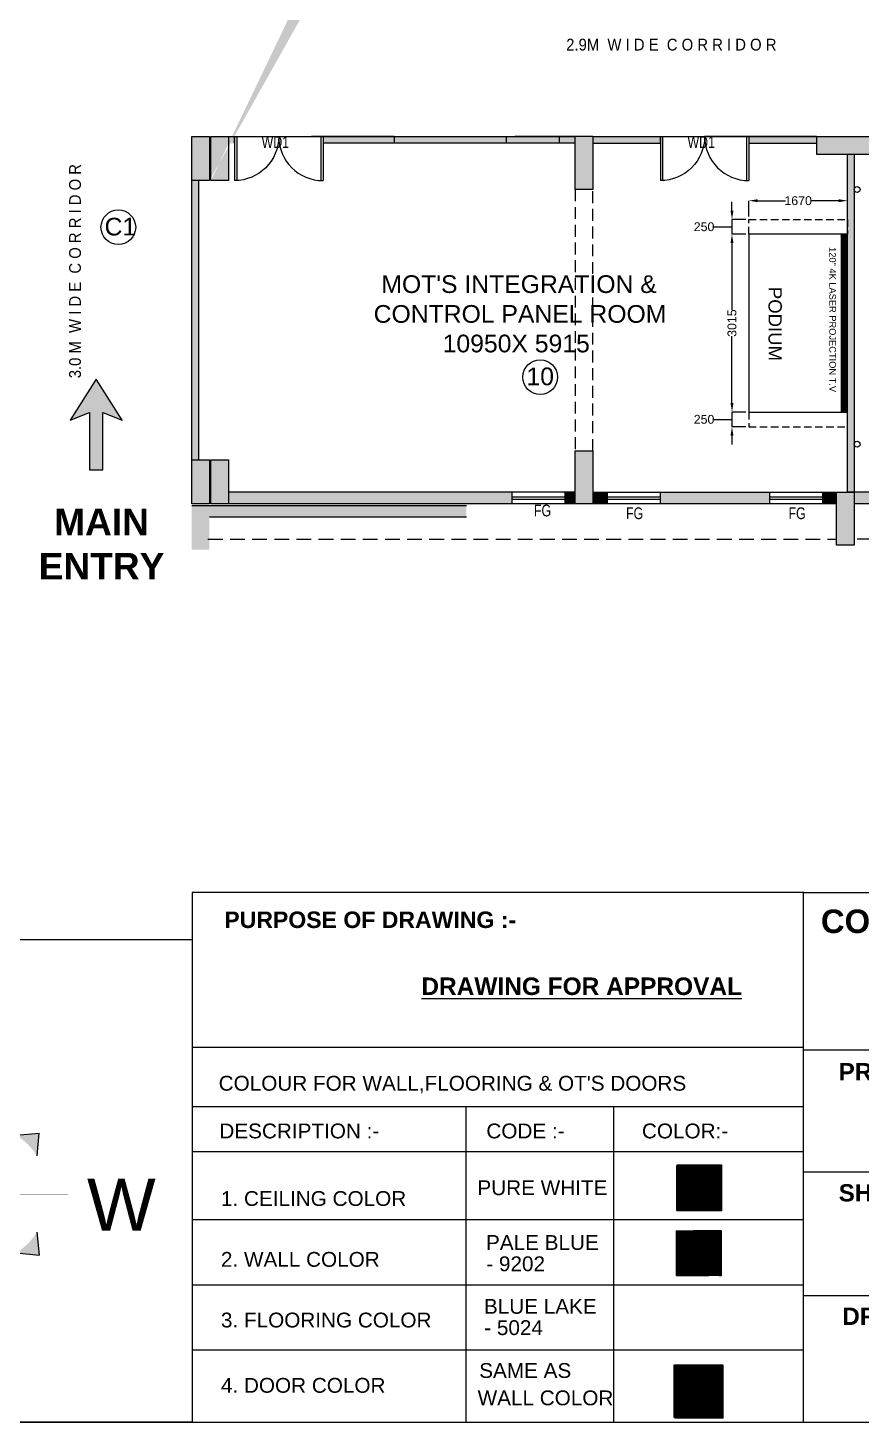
# Model space of a CAD drawing. Extents: x 11034434 to 11724204, y -4674497 to -3911811.
# Drawn here: x 11284915 to 11299033, y -4674497 to -4650862 of the extents above; entities that cross this region are included whole.
import ezdxf
from ezdxf.enums import TextEntityAlignment as Align

# ---------------------------------------------------------------- set-up
doc = ezdxf.new("R2010")
doc.units = 0
doc.header["$MEASUREMENT"] = 0
doc.header["$PDMODE"] = 35
for name, pattern in [('CENTER', [0]), ('DASHED', [0.75, 0.5, -0.25]), ('HIDDEN', [0.375, 0.25, -0.125])]:
    doc.linetypes.add(name, pattern=pattern)
doc.layers.get('0').update_dxf_attribs({"color": 251, "linetype": 'CONTINUOUS'})
doc.layers.get('Defpoints').update_dxf_attribs({"color": 251, "linetype": 'CONTINUOUS'})
for name, color, linetype, lineweight in [('0.0', 251, 'CONTINUOUS', 0), ('Duct Insulations', 7, 'CONTINUOUS', 5), ('formate text', 8, 'CONTINUOUS', 25), ('MGPS', 8, 'CONTINUOUS', 30), ('proposed floor pattern', 8, 'CONTINUOUS', 30)]:
    doc.layers.add(name, color=color, linetype=linetype, lineweight=lineweight)
for name, color, linetype in [('BEAM', 251, 'CONTINUOUS'), ('HATCH', 251, 'CONTINUOUS'), ('HS', 251, 'CONTINUOUS'), ('OT WALL', 252, 'CONTINUOUS'), ('pillar', 7, 'CONTINUOUS'), ('Wall', 251, 'CONTINUOUS')]:
    doc.layers.add(name, color=color, linetype=linetype)
doc.styles.add('0_RM-NM', font='arial.ttf')
doc.styles.add('ARIAL', font='arial.ttf', dxfattribs={"width": 0.75})
doc.styles.add('FORMATE', font='arialbd.ttf')
doc.styles.get("Standard").update_dxf_attribs({"font": 'arial.ttf'})
doc.styles.add('STYLE1', font='arial.ttf')
doc.styles.add('style3', font='arialbd.ttf')
doc.dimstyles.new('Scale 50', dxfattribs={"dimscale": 0, "dimtxt": 150, "dimasz": 150, "dimexe": 0, "dimexo": 50, "dimgap": 0, "dimtad": 0, "dimtoh": 1, "dimdec": 0, "dimzin": 0, "dimdsep": 46, "dimtxsty": '0_RM-NM', "dimcen": 0, "dimdle": 100, "dimclrd": 204, "dimclre": 212, "dimclrt": 224, "dimadec": 0, "dimazin": 0, "dimtfac": 1, "dimtdec": 0, "dimtofl": 0, "dimtmove": 1, "dimatfit": 3, "dimfxl": 1, "dimtolj": 1, "dimtzin": 0, "dimlwe": -1, "dimarcsym": 0})

# ---------------------------------------------------------------- blocks, each defined once
blk = doc.blocks.new('direction')
at = {"layer": 'pillar'}
for points in [[(3995, -3168), (4146, -3290), (4297, -3168), (4297, -2729), (4146, -2850), (3995, -2729)], [(3498, -3663), (3113, -3626), (3149, -4010, -0.104562)], [(5144, -4013), (5181, -3628), (4797, -3665, -0.104562)], [(3148, -5309), (3111, -5694), (3495, -5657, -0.104562)], [(4794, -5659), (5179, -5696), (5142, -5312, -0.104562)], [(3964, -6321), (4146, -7146), (4329, -6319, -0.399668)]]:
    blk.add_hatch(color=256, dxfattribs=at).paths.add_polyline_path(points)
for p, q in [((3150, -4014), (3113, -3626)), ((3498, -3663), (3113, -3626)), ((4793, -3665), (5181, -3628)), ((5144, -4013), (5181, -3628)), ((3148, -5309), (3111, -5694)), ((5142, -5308), (5179, -5696)), ((3498, -5657), (3111, -5694)), ((4794, -5659), (5179, -5696))]:
    blk.add_line(p, q, dxfattribs=at)
at = {"layer": 'pillar', "const_width": 4.99}
for points in [[(4297, -2729), (4297, -3168), (4146, -3290), (3995, -3168), (3995, -2729)], [(4297, -2729), (4297, -2729), (4146, -2850), (3995, -2729), (3995, -2729)], [(4146, -3290), (4146, -4545)], [(2620, -4661), (4030, -4661)], [(4262, -4661), (5672, -4661)], [(4146, -4777), (4146, -6393)]]:
    blk.add_lwpolyline(points, dxfattribs=at)
blk.add_lwpolyline([(3964, -6321, 0.399668), (4329, -6319), (4146, -7146)], format="xyb", close=True, dxfattribs=at)
at = {"layer": 'Wall', "color": 0, "elevation": 1103}
blk.add_lwpolyline([(7773, -8527), (257, -8527), (257, -345), (7773, -345)], close=True, dxfattribs=at)
at = {"layer": 'pillar', "style": 'STYLE1'}
for s, p in [('S', (4091, -2053)), ('E', (1540, -4625)), ('W', (6573, -4843))]:
    blk.add_text(s, height=882, dxfattribs=at).set_placement(p, align=Align.MIDDLE)
blk.add_text('N', height=882, rotation=180, dxfattribs=at).set_placement((4024, -7710), align=Align.MIDDLE)
blk = doc.blocks.new('*D311')
at = {"color": 204, "linetype": 'CENTER', "lineweight": -2, "ltscale": 500, "transparency": 16777216}
for p, q in [((11296845, -4653959), (11296845, -4653809)), ((11296845, -4654109), (11296845, -4654359)), ((11296538, -4654234), (11296538, -4654234)), ((11296538, -4654234), (11296845, -4654234)), ((11296845, -4654509), (11296845, -4654659))]:
    blk.add_line(p, q, dxfattribs=at)
at = {"color": 212, "ltscale": 500, "transparency": 16777216}
for p, q in [((11297081, -4654109), (11296845, -4654109)), ((11297081, -4654359), (11296845, -4654359))]:
    blk.add_line(p, q, dxfattribs=at)
at = {"color": 204, "linetype": 'CENTER', "transparency": 16777216}
for points in [[(11296820, -4653959), (11296870, -4653959), (11296845, -4654109)], [(11296870, -4654509), (11296820, -4654509), (11296845, -4654359)]]:
    blk.add_solid(points, dxfattribs=at)
at = {"layer": 'Defpoints', "color": 0, "linetype": 'CENTER', "transparency": 16777216}
for p in [(11297131, -4654109), (11296845, -4654359), (11297131, -4654359)]:
    blk.add_point(p, dxfattribs=at)
at = {"color": 224, "linetype": 'CENTER', "ltscale": 500, "transparency": 16777216, "insert": (11296372, -4654234), "char_height": 150, "attachment_point": 5, "style": '0_RM-NM'}
blk.add_mtext('\\A1;250', dxfattribs=at)
blk = doc.blocks.new('*D309')
at = {"color": 212, "ltscale": 500, "transparency": 16777216}
for p, q in [((11297081, -4654359), (11296845, -4654359)), ((11297081, -4657374), (11296845, -4657374))]:
    blk.add_line(p, q, dxfattribs=at)
at = {"color": 204, "linetype": 'CENTER', "lineweight": -2, "ltscale": 500, "transparency": 16777216}
for p, q in [((11296845, -4654509), (11296845, -4655642)), ((11296845, -4657224), (11296845, -4656091))]:
    blk.add_line(p, q, dxfattribs=at)
at = {"color": 204, "linetype": 'CENTER', "transparency": 16777216}
for points in [[(11296870, -4654509), (11296820, -4654509), (11296845, -4654359)], [(11296820, -4657224), (11296870, -4657224), (11296845, -4657374)]]:
    blk.add_solid(points, dxfattribs=at)
at = {"layer": 'Defpoints', "color": 0, "linetype": 'CENTER', "transparency": 16777216}
for p in [(11297131, -4654359), (11296845, -4657374), (11297131, -4657374)]:
    blk.add_point(p, dxfattribs=at)
at = {"color": 224, "linetype": 'CENTER', "ltscale": 500, "transparency": 16777216, "insert": (11296845, -4655867), "char_height": 150, "attachment_point": 5, "rotation": 90, "style": '0_RM-NM'}
blk.add_mtext('\\A1;3015', dxfattribs=at)
blk = doc.blocks.new('*D310')
at = {"color": 204, "linetype": 'CENTER', "lineweight": -2, "ltscale": 500, "transparency": 16777216}
for p, q in [((11296845, -4657224), (11296845, -4657074)), ((11296845, -4657374), (11296845, -4657624)), ((11296538, -4657499), (11296538, -4657499)), ((11296538, -4657499), (11296845, -4657499)), ((11296845, -4657774), (11296845, -4657924))]:
    blk.add_line(p, q, dxfattribs=at)
at = {"color": 212, "ltscale": 500, "transparency": 16777216}
for p, q in [((11297081, -4657374), (11296845, -4657374)), ((11297081, -4657624), (11296845, -4657624))]:
    blk.add_line(p, q, dxfattribs=at)
at = {"color": 204, "linetype": 'CENTER', "transparency": 16777216}
for points in [[(11296820, -4657224), (11296870, -4657224), (11296845, -4657374)], [(11296870, -4657774), (11296820, -4657774), (11296845, -4657624)]]:
    blk.add_solid(points, dxfattribs=at)
at = {"layer": 'Defpoints', "color": 0, "linetype": 'CENTER', "transparency": 16777216}
for p in [(11297131, -4657374), (11296845, -4657624), (11297131, -4657624)]:
    blk.add_point(p, dxfattribs=at)
at = {"color": 224, "linetype": 'CENTER', "ltscale": 500, "transparency": 16777216, "insert": (11296372, -4657499), "char_height": 150, "attachment_point": 5, "style": '0_RM-NM'}
blk.add_mtext('\\A1;250', dxfattribs=at)
blk = doc.blocks.new('*D312')
at = {"color": 212, "ltscale": 500, "transparency": 16777216}
for p, q in [((11297131, -4654059), (11297131, -4653792)), ((11298801, -4654059), (11298801, -4653792))]:
    blk.add_line(p, q, dxfattribs=at)
at = {"color": 204, "linetype": 'CENTER', "lineweight": -2, "ltscale": 500, "transparency": 16777216}
for p, q in [((11297281, -4653792), (11297749, -4653792)), ((11298651, -4653792), (11298183, -4653792))]:
    blk.add_line(p, q, dxfattribs=at)
at = {"color": 204, "linetype": 'CENTER', "transparency": 16777216}
for points in [[(11297281, -4653767), (11297281, -4653817), (11297131, -4653792)], [(11298651, -4653817), (11298651, -4653767), (11298801, -4653792)]]:
    blk.add_solid(points, dxfattribs=at)
at = {"layer": 'Defpoints', "color": 0, "linetype": 'CENTER', "transparency": 16777216}
for p in [(11298801, -4653792), (11297131, -4654109), (11298801, -4654109)]:
    blk.add_point(p, dxfattribs=at)
at = {"color": 224, "linetype": 'CENTER', "ltscale": 500, "transparency": 16777216, "insert": (11297966, -4653792), "char_height": 150, "attachment_point": 5, "style": '0_RM-NM'}
blk.add_mtext('\\A1;1670', dxfattribs=at)

msp = doc.modelspace()

# ---------------------------------------------------------------- hatches: boundary and pattern name
at = {"ltscale": 500}
for points in [[(11287805.7, -4653452), (11287690.7, -4653452), (11287690.7, -4654732), (11287805.7, -4654732)], [(11287690.7, -4656732), (11287805.7, -4656732), (11287805.7, -4654732), (11287690.7, -4654732)], [(11287805.7, -4656732), (11287690.7, -4656732), (11287690.7, -4658182), (11287805.7, -4658182)], [(11293118.8, -4658732), (11288315.7, -4658732), (11288315.7, -4658932), (11293118.8, -4658932)], [(11292345.7, -4658957), (11287990.7, -4658957), (11287990.7, -4659157), (11292345.7, -4659157)]]:
    msp.add_hatch(color=256, dxfattribs=at).paths.add_polyline_path(points)
h = msp.add_hatch(dxfattribs=at)
h.set_pattern_fill('ANSI31', color=251, scale=50, style=0)
h.set_pattern_definition([(45, (-2041.932, -748303.816), (-4.4194173824, 4.4194173824), [])])
h.paths.add_polyline_path([(11298777.9, -4654359.5), (11298694.1, -4654359.5), (11298694.1, -4657374.5), (11298777.9, -4657374.5)])
at = {"lineweight": 0, "ltscale": 500}
msp.add_hatch(color=256, dxfattribs=at).paths.add_polyline_path([(11286184.9, -4657383.6), (11286511.9, -4657512.6), (11286071.4, -4656817.1), (11285630.9, -4657512.6), (11285957.9, -4657383.6), (11285957.9, -4658356.6), (11286184.9, -4658356.6)])
at = {"layer": 'HATCH', "ltscale": 500}
h = msp.add_hatch(color=251, dxfattribs=at)
h.dxf.hatch_style = 1
h.paths.add_polyline_path([(11284390.7, -4648802), (11284690.7, -4648802), (11284690.7, -4649702), (11284390.7, -4649702)])
h.paths.add_polyline_path([(11327800.7, -4652667), (11328700.7, -4652667), (11328700.7, -4652967), (11327800.7, -4652967)])
h.paths.add_polyline_path([(11302215.7, -4658732), (11302515.7, -4658732), (11302515.7, -4659632), (11302215.7, -4659632)])
h.paths.add_polyline_path([(11324600.7, -4658732), (11325200.7, -4658732), (11325200.7, -4659032), (11324600.7, -4659032)])
h.paths.add_polyline_path([(11280960.7, -4640612), (11281710.7, -4640612), (11281710.7, -4640912), (11280960.7, -4640912)])
h.paths.add_polyline_path([(11280960.7, -4644142), (11281860.7, -4644142), (11281860.7, -4644442), (11280960.7, -4644442)])
h.paths.add_polyline_path([(11317942.4, -4658632), (11318770.7, -4658632), (11318770.7, -4658932), (11317942.4, -4658932)])
h.paths.add_polyline_path([(11294185.7, -4658032), (11294485.7, -4658032), (11294485.7, -4658932), (11294185.7, -4658932)])
h.paths.add_polyline_path([(11288015.7, -4658182), (11288315.7, -4658182), (11288315.7, -4658932), (11288015.7, -4658932)])
h.paths.add_polyline_path([(11287690.7, -4658957), (11287990.7, -4658957), (11287990.7, -4659707), (11287690.7, -4659707)])
h.paths.add_polyline_path([(11280960.7, -4629742), (11281710.7, -4629742), (11281710.7, -4630042), (11280960.7, -4630042)])
h.paths.add_polyline_path([(11327800.7, -4629742), (11328700.7, -4629742), (11328700.7, -4630042), (11327800.7, -4630042)])
h.paths.add_polyline_path([(11280860.7, -4648802), (11281160.7, -4648802), (11281160.7, -4649702), (11280860.7, -4649702)])
h.paths.add_polyline_path([(11287690.7, -4658182), (11287990.7, -4658182), (11287990.7, -4658932), (11287690.7, -4658932)])
h.paths.add_polyline_path([(11327700.7, -4616012), (11328000.7, -4616012), (11328000.7, -4615033.7), (11327700.7, -4615033.7)])
h.paths.add_polyline_path([(11280960.7, -4637012), (11281710.7, -4637012), (11281710.7, -4637312), (11280960.7, -4637312)])
h.paths.add_polyline_path([(11309415.7, -4658732), (11309715.7, -4658732), (11309715.7, -4659632), (11309415.7, -4659632)])
h.paths.add_polyline_path([(11327800.7, -4609782), (11328700.7, -4609782), (11328700.7, -4610082), (11327800.7, -4610082)])
h.paths.add_polyline_path([(11327800.7, -4626142), (11328700.7, -4626142), (11328700.7, -4626442), (11327800.7, -4626442)])
h.paths.add_polyline_path([(11280960.7, -4633412), (11281710.7, -4633412), (11281710.7, -4633712), (11280960.7, -4633712)])
h.paths.add_polyline_path([(11313015.7, -4652702), (11313315.7, -4652702), (11313315.7, -4653602), (11313015.7, -4653602)])
h.paths.add_polyline_path([(11327800.7, -4633412), (11328700.7, -4633412), (11328700.7, -4633712), (11327800.7, -4633712)])
h.paths.add_polyline_path([(11286005.7, -4619012), (11286305.7, -4619012), (11286305.7, -4619612), (11286005.7, -4619612)])
h.paths.add_polyline_path([(11280960.7, -4619012), (11281860.7, -4619012), (11281860.7, -4619312), (11280960.7, -4619312)])
h.paths.add_polyline_path([(11327800.7, -4619012), (11328600.7, -4619012), (11328600.7, -4619312), (11327800.7, -4619312)])
h.paths.add_polyline_path([(11324600.7, -4647742), (11325299.6, -4647742), (11325299.6, -4648042), (11324600.7, -4648042)])
h.paths.add_polyline_path([(11321770.7, -4658632), (11322598.9, -4658632), (11322598.9, -4658932), (11321770.7, -4658932)])
h.paths.add_polyline_path([(11327800.7, -4640612), (11328700.7, -4640612), (11328700.7, -4640912), (11327800.7, -4640912)])
h.paths.add_polyline_path([(11286005.7, -4615412), (11286305.7, -4615412), (11286305.7, -4616012), (11286005.7, -4616012)])
h.paths.add_polyline_path([(11286330.7, -4615412), (11286630.7, -4615412), (11286630.7, -4616012), (11286330.7, -4616012)])
h.paths.add_polyline_path([(11282340.7, -4615112), (11282640.7, -4615112), (11282640.7, -4616012), (11282340.7, -4616012)])
h.paths.add_polyline_path([(11327800.7, -4658632), (11328700.7, -4658632), (11328700.7, -4658932), (11327800.7, -4658932)])
h.paths.add_polyline_path([(11300450.7, -4607482), (11300750.7, -4607482), (11300750.7, -4608382), (11300450.7, -4608382)])
h.paths.add_polyline_path([(11306480.7, -4607482), (11306780.7, -4607482), (11306780.7, -4608382), (11306480.7, -4608382)])
h.paths.add_polyline_path([(11284390.7, -4658182), (11284690.7, -4658182), (11284690.7, -4658932), (11284390.7, -4658932)])
h.paths.add_polyline_path([(11286330.7, -4619012), (11286630.7, -4619012), (11286630.7, -4619612), (11286330.7, -4619612)])
h.paths.add_polyline_path([(11297150.7, -4607482), (11297450.7, -4607482), (11297450.7, -4608382), (11297150.7, -4608382)])
h.paths.add_polyline_path([(11282340.7, -4609232), (11282640.7, -4609232), (11282640.7, -4609982), (11282340.7, -4609982)])
h.paths.add_polyline_path([(11286005.7, -4622612), (11286305.7, -4622612), (11286305.7, -4623212), (11286005.7, -4623212)])
h.paths.add_polyline_path([(11286330.7, -4623212), (11286630.7, -4623212), (11286630.7, -4622612), (11286330.7, -4622612)])
h.paths.add_polyline_path([(11284390.7, -4643692), (11284690.7, -4643692), (11284690.7, -4644442), (11284390.7, -4644442)])
h.paths.add_polyline_path([(11286005.7, -4609232), (11286305.7, -4609232), (11286305.7, -4609982), (11286005.7, -4609982)])
h.paths.add_polyline_path([(11283940.7, -4658957), (11284690.7, -4658957), (11284690.7, -4659257), (11283940.7, -4659257)])
h.paths.add_polyline_path([(11313015.7, -4658732), (11313315.7, -4658732), (11313315.7, -4659632), (11313015.7, -4659632)])
h.paths.add_polyline_path([(11284390.7, -4652702), (11284690.7, -4652702), (11284690.7, -4653452), (11284390.7, -4653452)])
h.paths.add_polyline_path([(11305815.7, -4658732), (11306115.7, -4658732), (11306115.7, -4659632), (11305815.7, -4659632)])
h.paths.add_polyline_path([(11327800.7, -4622612), (11328700.7, -4622612), (11328700.7, -4622912), (11327800.7, -4622912)])
h.paths.add_polyline_path([(11280960.7, -4626142), (11281710.7, -4626142), (11281710.7, -4626442), (11280960.7, -4626442)])
h.paths.add_polyline_path([(11321770.7, -4658957), (11322370.7, -4658957), (11322370.7, -4659257), (11321770.7, -4659257)])
h.paths.add_polyline_path([(11280685.7, -4658957), (11281435.7, -4658957), (11281435.7, -4659257), (11280685.7, -4659257)])
h.paths.add_polyline_path([(11318170.7, -4658957), (11318770.7, -4658957), (11318770.7, -4659257), (11318170.7, -4659257)])
h.paths.add_polyline_path([(11281860.7, -4622612), (11280960.7, -4622612), (11280960.7, -4622912), (11281860.7, -4622912)])
h.paths.add_polyline_path([(11294185.7, -4652702), (11294485.7, -4652702), (11294485.7, -4653602), (11294185.7, -4653602)])
h.paths.add_polyline_path([(11298615.7, -4658732), (11298915.7, -4658732), (11298915.7, -4659632), (11298615.7, -4659632)])
h.paths.add_polyline_path([(11318470.7, -4652702), (11318770.7, -4652702), (11318770.7, -4653602), (11318470.7, -4653602)])
h.paths.add_polyline_path([(11327800.7, -4644142), (11328700.7, -4644142), (11328700.7, -4644442), (11327800.7, -4644442)])
h.paths.add_polyline_path([(11327800.7, -4649402), (11328778.9, -4649402), (11328778.9, -4649702), (11327800.7, -4649702)])
h.paths.add_polyline_path([(11288760.7, -4609082), (11289060.7, -4609082), (11289060.7, -4609982), (11288760.7, -4609982)])
edge = h.paths.add_edge_path()
edge.add_line((11309265.7, -4609082), (11309265.7, -4609982))
edge.add_line((11321770.7, -4649702), (11322748.9, -4649702))
edge.add_line((11287690.7, -4643692), (11287690.7, -4644442))
edge.add_line((11309565.7, -4616012), (11309565.7, -4615112))
edge.add_line((11287990.7, -4653452), (11287990.7, -4652702))
edge.add_line((11288015.7, -4652702), (11288015.7, -4653452))
h.paths.add_polyline_path([(11306480.7, -4649402), (11307380.7, -4649402), (11307380.7, -4649702), (11306480.7, -4649702)], flags=17)
h.paths.add_polyline_path([(11291120.7, -4648802), (11291420.7, -4648802), (11291420.7, -4649702), (11291120.7, -4649702)], flags=17)
h.paths.add_polyline_path([(11288015.7, -4648952), (11288315.7, -4648952), (11288315.7, -4649702), (11288015.7, -4649702)], flags=17)
h.paths.add_polyline_path([(11288015.7, -4652702), (11288315.7, -4652702), (11288315.7, -4653452), (11288015.7, -4653452)], flags=17)
h.paths.add_polyline_path([(11296472.4, -4649402), (11297450.7, -4649402), (11297450.7, -4649702), (11296472.4, -4649702)], flags=17)
h.paths.add_polyline_path([(11298276.5, -4652702), (11299254.8, -4652702), (11299254.8, -4653002), (11298276.5, -4653002)], flags=17)
h.paths.add_polyline_path([(11311840.7, -4649402), (11312740.7, -4649402), (11312740.7, -4649702), (11311840.7, -4649702)], flags=17)
h.paths.add_polyline_path([(11300450.7, -4649402), (11301428.9, -4649402), (11301428.9, -4649702), (11300450.7, -4649702)], flags=17)
h.paths.add_polyline_path([(11317870.7, -4649402), (11318770.7, -4649402), (11318770.7, -4649702), (11317870.7, -4649702)], flags=17)
h.paths.add_polyline_path([(11287690.7, -4648952), (11287990.7, -4648952), (11287990.7, -4649702), (11287690.7, -4649702)], flags=17)
h.paths.add_polyline_path([(11287690.7, -4652702), (11287990.7, -4652702), (11287990.7, -4653452), (11287690.7, -4653452)], flags=17)
h.paths.add_polyline_path([(11311840.7, -4622612), (11312740.7, -4622612), (11312740.7, -4622912), (11311840.7, -4622912)], flags=17)
h.paths.add_polyline_path([(11306480.7, -4615412), (11306780.7, -4615412), (11306780.7, -4616012), (11306480.7, -4616012)], flags=16)
h.paths.add_polyline_path([(11306480.7, -4629742), (11307380.7, -4629742), (11307380.7, -4630042), (11306480.7, -4630042)], flags=17)
h.paths.add_polyline_path([(11303250.7, -4613552), (11303850.7, -4613552), (11303850.7, -4613852), (11303250.7, -4613852)], flags=17)
h.paths.add_polyline_path([(11303250.7, -4615712), (11303850.7, -4615712), (11303850.7, -4616012), (11303250.7, -4616012)], flags=16)
h.paths.add_polyline_path([(11311840.7, -4644142), (11312740.7, -4644142), (11312740.7, -4644442), (11311840.7, -4644442)], flags=17)
h.paths.add_polyline_path([(11287690.7, -4643692), (11287990.7, -4643692), (11287990.7, -4644442), (11287690.7, -4644442)], flags=17)
h.paths.add_polyline_path([(11297450.7, -4633712), (11296550.7, -4633712), (11296550.7, -4633412), (11297450.7, -4633412)], flags=17)
h.paths.add_polyline_path([(11290520.7, -4640612), (11291420.7, -4640612), (11291420.7, -4640912), (11290520.7, -4640912)], flags=17)
h.paths.add_polyline_path([(11297150.7, -4643842), (11297450.7, -4643842), (11297450.7, -4644742), (11297150.7, -4644742)], flags=17)
h.paths.add_polyline_path([(11290520.7, -4644142), (11291420.7, -4644142), (11291420.7, -4644442), (11290520.7, -4644442)], flags=17)
h.paths.add_polyline_path([(11306480.7, -4640612), (11307380.7, -4640612), (11307380.7, -4640912), (11306480.7, -4640912)], flags=17)
h.paths.add_polyline_path([(11288015.7, -4643692), (11288315.7, -4643692), (11288315.7, -4644442), (11288015.7, -4644442)], flags=17)
h.paths.add_polyline_path([(11290520.7, -4637012), (11291420.7, -4637012), (11291420.7, -4637312), (11290520.7, -4637312)], flags=17)
h.paths.add_polyline_path([(11311840.7, -4626142), (11312740.7, -4626142), (11312740.7, -4626442), (11311840.7, -4626442)], flags=17)
h.paths.add_polyline_path([(11311840.7, -4637012), (11312740.7, -4637012), (11312740.7, -4637312), (11311840.7, -4637312)], flags=17)
h.paths.add_polyline_path([(11311840.7, -4633412), (11312740.7, -4633412), (11312740.7, -4633712), (11311840.7, -4633712)], flags=17)
h.paths.add_polyline_path([(11315340.7, -4647742), (11315940.7, -4647742), (11315940.7, -4648042), (11315340.7, -4648042)], flags=17)
h.paths.add_polyline_path([(11321770.7, -4629742), (11322670.7, -4629742), (11322670.7, -4630042), (11321770.7, -4630042)], flags=17)
h.paths.add_polyline_path([(11317870.7, -4629742), (11318770.7, -4629742), (11318770.7, -4630042), (11317870.7, -4630042)], flags=17)
h.paths.add_polyline_path([(11300450.7, -4636712), (11300750.7, -4636712), (11300750.7, -4637612), (11300450.7, -4637612)], flags=17)
h.paths.add_polyline_path([(11306480.7, -4637012), (11307380.7, -4637012), (11307380.7, -4637312), (11306480.7, -4637312)], flags=17)
h.paths.add_polyline_path([(11321770.7, -4649402), (11322748.9, -4649402), (11322748.9, -4649702), (11321770.7, -4649702)], flags=17)
h.paths.add_polyline_path([(11297150.7, -4636712), (11297450.7, -4636712), (11297450.7, -4637612), (11297150.7, -4637612)], flags=17)
h.paths.add_polyline_path([(11318470.7, -4636712), (11318770.7, -4636712), (11318770.7, -4637612), (11318470.7, -4637612)], flags=17)
h.paths.add_polyline_path([(11300450.7, -4629742), (11301350.7, -4629742), (11301350.7, -4630042), (11300450.7, -4630042)], flags=17)
h.paths.add_polyline_path([(11313568.2, -4615712), (11314468.2, -4615712), (11314468.2, -4616012), (11313568.2, -4616012)], flags=17)
h.paths.add_polyline_path([(11317870.7, -4615712), (11318770.7, -4615712), (11318770.7, -4616012), (11317870.7, -4616012)], flags=17)
h.paths.add_polyline_path([(11321770.7, -4615712), (11322670.7, -4615712), (11322670.7, -4616012), (11321770.7, -4616012)], flags=17)
h.paths.add_polyline_path([(11306480.7, -4633412), (11307380.7, -4633412), (11307380.7, -4633712), (11306480.7, -4633712)], flags=17)
h.paths.add_polyline_path([(11300450.7, -4633412), (11301350.7, -4633412), (11301350.7, -4633712), (11300450.7, -4633712)], flags=17)
h.paths.add_polyline_path([(11294020.7, -4647742), (11294620.7, -4647742), (11294620.7, -4648042), (11294020.7, -4648042)], flags=17)
h.paths.add_polyline_path([(11306480.7, -4622612), (11307380.7, -4622612), (11307380.7, -4622912), (11306480.7, -4622912)], flags=17)
h.paths.add_polyline_path([(11290520.7, -4633412), (11291420.7, -4633412), (11291420.7, -4633712), (11290520.7, -4633712)], flags=17)
h.paths.add_polyline_path([(11321770.7, -4633412), (11322670.7, -4633412), (11322670.7, -4633712), (11321770.7, -4633712)], flags=17)
h.paths.add_polyline_path([(11317870.7, -4633412), (11318770.7, -4633412), (11318770.7, -4633712), (11317870.7, -4633712)], flags=17)
h.paths.add_polyline_path([(11321770.7, -4636712), (11322070.7, -4636712), (11322070.7, -4637612), (11321770.7, -4637612)], flags=17)
h.paths.add_polyline_path([(11300450.7, -4640312), (11300750.7, -4640312), (11300750.7, -4641212), (11300450.7, -4641212)], flags=17)
h.paths.add_polyline_path([(11321770.7, -4643842), (11322070.7, -4643842), (11322070.7, -4644742), (11321770.7, -4644742)], flags=17)
h.paths.add_polyline_path([(11306480.7, -4626142), (11307380.7, -4626142), (11307380.7, -4626442), (11306480.7, -4626442)], flags=17)
h.paths.add_polyline_path([(11318470.7, -4625842), (11318770.7, -4625842), (11318770.7, -4626742), (11318470.7, -4626742)], flags=17)
h.paths.add_polyline_path([(11321770.7, -4625842), (11322070.7, -4625842), (11322070.7, -4626742), (11321770.7, -4626742)], flags=17)
h.paths.add_polyline_path([(11296550.7, -4629742), (11297450.7, -4629742), (11297450.7, -4630042), (11296550.7, -4630042)], flags=17)
h.paths.add_polyline_path([(11311645.4, -4629741.8), (11312740.7, -4629742), (11312740.7, -4630042), (11311645.4, -4630041.8)], flags=17)
h.paths.add_polyline_path([(11290520.7, -4629742), (11291420.7, -4629742), (11291420.7, -4630042), (11290520.7, -4630042)], flags=17)
h.paths.add_polyline_path([(11305476.5, -4652702), (11306454.8, -4652702), (11306454.8, -4653002), (11305476.5, -4653002)], flags=17)
h.paths.add_polyline_path([(11297150.7, -4640312), (11297450.7, -4640312), (11297450.7, -4641212), (11297150.7, -4641212)], flags=17)
h.paths.add_polyline_path([(11293005.7, -4609982), (11293305.7, -4609982), (11293305.7, -4609182), (11293005.7, -4609182)], flags=17)
h.paths.add_polyline_path([(11321770.7, -4622312), (11322070.7, -4622312), (11322070.7, -4623212), (11321770.7, -4623212)], flags=17)
h.paths.add_polyline_path([(11297150.7, -4612952), (11297450.7, -4612952), (11297450.7, -4613852), (11297150.7, -4613852)], flags=17)
h.paths.add_polyline_path([(11311840.7, -4619012), (11312740.7, -4619012), (11312740.7, -4619312), (11311840.7, -4619312)], flags=17)
h.paths.add_polyline_path([(11306480.7, -4612952), (11306780.7, -4612952), (11306780.7, -4613852), (11306480.7, -4613852)], flags=17)
h.paths.add_polyline_path([(11293005.7, -4615112), (11293305.7, -4615112), (11293305.7, -4616012), (11293005.7, -4616012)], flags=17)
h.paths.add_polyline_path([(11309265.7, -4615112), (11309565.7, -4615112), (11309565.7, -4616012), (11309265.7, -4616012)], flags=16)
h.paths.add_polyline_path([(11290520.7, -4619012), (11291420.7, -4619012), (11291420.7, -4619312), (11290520.7, -4619312)], flags=17)
h.paths.add_polyline_path([(11300450.7, -4619012), (11301095.7, -4619012), (11301095.7, -4619312), (11300450.7, -4619312)], flags=17)
h.paths.add_polyline_path([(11288760.7, -4615112), (11289060.7, -4615112), (11289060.7, -4616012), (11288760.7, -4616012)], flags=17)
h.paths.add_polyline_path([(11318470.7, -4609082), (11318770.7, -4609082), (11318770.7, -4609982), (11318470.7, -4609982)], flags=17)
h.paths.add_polyline_path([(11297150.7, -4615112), (11297450.7, -4615112), (11297450.7, -4616012), (11297150.7, -4616012)], flags=17)
h.paths.add_polyline_path([(11313868.2, -4609082), (11314168.2, -4609082), (11314168.2, -4609982), (11313868.2, -4609982)], flags=17)
h.paths.add_polyline_path([(11321770.7, -4619012), (11322670.7, -4619012), (11322670.7, -4619312), (11321770.7, -4619312)], flags=17)
h.paths.add_polyline_path([(11297150.7, -4625842), (11297450.7, -4625842), (11297450.7, -4626742), (11297150.7, -4626742)], flags=17)
h.paths.add_polyline_path([(11290520.7, -4622612), (11291420.7, -4622612), (11291420.7, -4622912), (11290520.7, -4622912)], flags=17)
h.paths.add_polyline_path([(11309265.7, -4609082), (11309565.7, -4609082), (11309565.7, -4609982), (11309265.7, -4609982)], flags=17)
h.paths.add_polyline_path([(11317870.7, -4619012), (11318770.7, -4619012), (11318770.7, -4619312), (11317870.7, -4619312)], flags=17)
h.paths.add_polyline_path([(11321770.7, -4609082), (11322070.7, -4609082), (11322070.7, -4609982), (11321770.7, -4609982)], flags=17)
h.paths.add_polyline_path([(11309076.5, -4652702), (11310054.8, -4652702), (11310054.8, -4653002), (11309076.5, -4653002)], flags=17)
h.paths.add_polyline_path([(11306480.7, -4619012), (11307380.7, -4619012), (11307380.7, -4619312), (11306480.7, -4619312)], flags=17)
h.paths.add_polyline_path([(11306480.7, -4644142), (11307380.7, -4644142), (11307380.7, -4644442), (11306480.7, -4644442)], flags=17)
h.paths.add_polyline_path([(11300450.7, -4622312), (11300750.7, -4622312), (11300750.7, -4623212), (11300450.7, -4623212)], flags=17)
h.paths.add_polyline_path([(11311840.7, -4640612), (11312740.7, -4640612), (11312740.7, -4640912), (11311840.7, -4640912)], flags=17)
h.paths.add_polyline_path([(11297150.7, -4623212), (11297450.7, -4623212), (11297450.7, -4622314.4), (11297150.7, -4622314.4)], flags=17)
h.paths.add_polyline_path([(11318470.7, -4640312), (11318770.7, -4640312), (11318770.7, -4641212), (11318470.7, -4641212)], flags=17)
h.paths.add_polyline_path([(11300450.7, -4643842), (11300750.7, -4643842), (11300750.7, -4644742), (11300450.7, -4644742)], flags=17)
h.paths.add_polyline_path([(11321770.7, -4640312), (11322070.7, -4640312), (11322070.7, -4641212), (11321770.7, -4641212)], flags=17)
h.paths.add_polyline_path([(11296472.4, -4619012), (11297450.7, -4619012), (11297450.7, -4619312), (11296472.4, -4619312)], flags=17)
h.paths.add_polyline_path([(11318470.7, -4643842), (11318770.7, -4643842), (11318770.7, -4644742), (11318470.7, -4644742)], flags=17)
h.paths.add_polyline_path([(11300450.7, -4625842), (11300750.7, -4625842), (11300750.7, -4626742), (11300450.7, -4626742)], flags=17)
h.paths.add_polyline_path([(11290520.7, -4626142), (11291420.7, -4626142), (11291420.7, -4626442), (11290520.7, -4626442)], flags=17)
h.paths.add_polyline_path([(11318470.7, -4622312), (11318770.7, -4622312), (11318770.7, -4623212), (11318470.7, -4623212)], flags=17)
h.paths.add_polyline_path([(11322070.7, -4652759.1), (11321770.7, -4652759.1), (11321770.7, -4653680.2), (11322070.7, -4653680.2)])
h = msp.add_hatch(color=251, dxfattribs=at)
h.dxf.hatch_style = 1
h.paths.add_polyline_path([(11302215.7, -4658732), (11301529.7, -4658732, -0.1356255), (11301503.2, -4658732), (11300084.7, -4658732), (11300084.7, -4658932), (11302215.7, -4658932)])
h.paths.add_polyline_path([(11299184.7, -4658732), (11298915.7, -4658732), (11298915.7, -4658932), (11299184.7, -4658932)])
h.paths.add_polyline_path([(11302784.7, -4658732), (11302515.7, -4658732), (11302515.7, -4658932), (11302784.7, -4658932)])
h.paths.add_polyline_path([(11305815.7, -4658732), (11305761.5, -4658732), (11305761.4, -4658832.3), (11304813.4, -4658831.6), (11304813.5, -4658732), (11304730.1, -4658732), (11304730, -4658832), (11303782, -4658832), (11303782.1, -4658732), (11303684.7, -4658732), (11303684.7, -4658932), (11305815.7, -4658932)])
h.paths.add_polyline_path([(11306384.7, -4658732), (11306115.7, -4658732), (11306115.7, -4658932), (11306384.7, -4658932)])
h.paths.add_polyline_path([(11309415.7, -4658732), (11308765.7, -4658732, -0.1356255), (11308739.2, -4658732), (11308326.7, -4658732, -0.1356255), (11308300.2, -4658732), (11307284.7, -4658732), (11307284.7, -4658932), (11309415.7, -4658932)])
h.paths.add_polyline_path([(11311900.2, -4658732), (11310956.7, -4658732, -0.1356255), (11310930.2, -4658732), (11309715.7, -4658732), (11309715.7, -4658932), (11311900.2, -4658932)])
h.paths.add_polyline_path([(11313015.7, -4658732), (11312800.2, -4658732), (11312800.2, -4658932), (11313015.7, -4658932)])
h.paths.add_polyline_path([(11288706.6, -4649637), (11288691.6, -4649637), (11288691.6, -4649602), (11288646.6, -4649602), (11288315.7, -4649602), (11288315.7, -4649702), (11288646.6, -4649702), (11288691.6, -4649702), (11288691.6, -4649699.5, 0.4142136), (11288704.1, -4649687)])
at = {"layer": 'HS', "lineweight": -3, "ltscale": 500}
h = msp.add_hatch(color=256, dxfattribs=at)
h.dxf.hatch_style = 1
h.paths.add_polyline_path([(11288415.7, -4652702), (11288315.7, -4652702), (11288315.7, -4652817), (11288415.7, -4652817)])
h.paths.add_polyline_path([(11294185.7, -4652702), (11293916.2, -4652702), (11293916.2, -4652817), (11294185.7, -4652817)])
h.paths.add_polyline_path([(11291120.7, -4652702), (11291120.7, -4652817), (11293916.2, -4652817), (11293916.2, -4652702)])
h = msp.add_hatch(color=256, dxfattribs=at)
h.dxf.hatch_style = 1
h.paths.add_polyline_path([(11289915.7, -4652702), (11291120.7, -4652702), (11291120.7, -4652817), (11289915.7, -4652817)])
h = msp.add_hatch(color=256, dxfattribs=at)
h.dxf.hatch_style = 1
h.paths.add_polyline_path([(11298276.5, -4652702), (11297131, -4652702), (11297131, -4652817), (11298276.5, -4652817)])
h.paths.add_polyline_path([(11295631, -4652702), (11294485.7, -4652702), (11294485.7, -4652817), (11295631, -4652817)])
h = msp.add_hatch(color=256, dxfattribs=at)
h.dxf.hatch_style = 1
h.paths.add_polyline_path([(11298800.7, -4653002), (11298915.7, -4653002), (11298915.7, -4658732), (11298800.7, -4658732)])
h = msp.add_hatch(color=256, dxfattribs=at)
h.dxf.hatch_style = 1
h.paths.add_polyline_path([(11294018.8, -4658732), (11294185.7, -4658732), (11294185.7, -4658932), (11294018.8, -4658932), (11294018.8, -4658852), (11294018.8, -4658812)])
h = msp.add_hatch(color=256, dxfattribs=at)
h.dxf.hatch_style = 1
h.paths.add_polyline_path([(11294485.7, -4658732), (11294735.4, -4658732), (11294735.4, -4658812), (11294735.4, -4658852), (11294735.4, -4658932), (11294485.7, -4658932)])
h = msp.add_hatch(color=256, dxfattribs=at)
h.dxf.hatch_style = 1
h.paths.add_polyline_path([(11295635.4, -4658932), (11297483.9, -4658932), (11297483.9, -4658732), (11295635.4, -4658732)])
h = msp.add_hatch(color=256, dxfattribs=at)
h.dxf.hatch_style = 1
h.paths.add_polyline_path([(11298383.9, -4658932), (11298549.1, -4658932), (11298615.7, -4658932), (11298615.7, -4658732), (11298549.1, -4658732), (11298383.9, -4658732)])
at = {"layer": 'OT WALL', "ltscale": 50, "true_color": 0xfefeea}
h = msp.add_hatch(dxfattribs=at)
h.set_pattern_fill('ANSI31', scale=4.418685)
h.set_pattern_definition([(45, (7006100.1739, -5956039.4272), (-0.39056028258, 0.39056028258), [])])
h.paths.add_polyline_path([(11296674.9, -4670149.5), (11295907.1, -4670153.7), (11295906.2, -4670917.9), (11296674, -4670913.7)])
at = {"layer": 'OT WALL', "ltscale": 50}
h = msp.add_hatch(dxfattribs=at)
h.set_pattern_fill('ANSI31', color=151, scale=4.418685)
h.set_pattern_definition([(45, (7006094.47863, -5957139.03734), (-0.39056028258, 0.39056028258), [])])
h.paths.add_polyline_path([(11296669.2, -4671249.1), (11295901.4, -4671253.3), (11295900.5, -4672017.5), (11296668.3, -4672013.3)])
h = msp.add_hatch(dxfattribs=at)
h.set_pattern_fill('ANSI31', color=151, scale=3.001741)
h.set_pattern_definition([(45, (8381510.2657, -5544877.16906), (-0.26531894994, 0.26531894994), [])])
h.paths.add_polyline_path([(11296696.2, -4673531.7), (11295871.9, -4673531.7), (11295871.9, -4674429), (11296696.2, -4674429)])

# ---------------------------------------------------------------- linework, layer by layer
at = {"lineweight": 25}
for p, q in [((11287690.7, -4652702), (11287990.7, -4652702)), ((11287690.7, -4658932), (11287690.7, -4652702)), ((11287990.7, -4652702), (11287990.7, -4653452)), ((11288015.7, -4653452), (11288015.7, -4652702)), ((11288015.7, -4652702), (11294185.7, -4652702)), ((11288315.7, -4652702), (11288315.7, -4653452)), ((11294485.7, -4652702), (11299254.8, -4652702)), ((11298276.5, -4652702), (11298276.5, -4653002)), ((11294185.7, -4652817), (11289915.7, -4652817)), ((11294485.7, -4652817), (11295631, -4652817)), ((11297131, -4652817), (11298276.5, -4652817)), ((11298276.5, -4653002), (11299254.8, -4653002)), ((11298800.7, -4658732), (11298800.7, -4653002)), ((11298915.7, -4653002), (11298915.7, -4659632)), ((11287990.7, -4653452), (11287690.7, -4653452)), ((11287805.7, -4653452), (11287805.7, -4658182)), ((11288315.7, -4653452), (11288015.7, -4653452)), ((11294185.7, -4658932), (11294185.7, -4658032)), ((11294185.7, -4658032), (11294485.7, -4658032)), ((11294485.7, -4658032), (11294485.7, -4658932)), ((11287690.7, -4658182), (11287990.7, -4658182)), ((11287990.7, -4658182), (11287990.7, -4658932)), ((11288015.7, -4658932), (11288015.7, -4658182)), ((11288015.7, -4658182), (11288315.7, -4658182)), ((11288315.7, -4658182), (11288315.7, -4658932)), ((11294185.7, -4658732), (11288315.7, -4658732)), ((11294485.7, -4658732), (11298915.7, -4658732)), ((11298615.7, -4659632), (11298615.7, -4658732)), ((11287990.7, -4658932), (11287690.7, -4658932)), ((11287690.7, -4658957), (11292345.6, -4658957)), ((11298615.7, -4658932), (11288015.7, -4658932)), ((11292345.7, -4659157), (11287990.7, -4659157)), ((11298915.7, -4659632), (11298615.7, -4659632))]:
    msp.add_line(p, q, dxfattribs=at)
at = {"color": 1, "lineweight": 25, "ltscale": 500}
for p, q in [((11288415.7, -4652702), (11288415.7, -4652817)), ((11289915.7, -4652702), (11289915.7, -4652817)), ((11289915.7, -4652702), (11289915.7, -4652932)), ((11295631, -4652702), (11295631, -4652817)), ((11297131, -4652702), (11297131, -4652817)), ((11297131, -4652702), (11297131, -4652932))]:
    msp.add_line(p, q, dxfattribs=at)
at = {"color": 1, "lineweight": 25}
for p, q in [((11288415.7, -4652817), (11288415.7, -4652702)), ((11288415.7, -4652702), (11288415.7, -4653452)), ((11288453.2, -4652702), (11288453.2, -4653451)), ((11289878.2, -4652702), (11289878.2, -4653451)), ((11289915.7, -4652702), (11289915.7, -4653452)), ((11295631, -4652817), (11295631, -4652702)), ((11295631, -4652702), (11295631, -4653452)), ((11295668.5, -4652702), (11295668.5, -4653451)), ((11297093.5, -4652702), (11297093.5, -4653451)), ((11297131, -4652702), (11297131, -4653452))]:
    msp.add_line(p, q, dxfattribs=at)
at = {"lineweight": 25, "ltscale": 500}
for p, q in [((11291120.7, -4652702), (11289718.2, -4652702)), ((11291120.7, -4652702), (11291120.7, -4652817)), ((11293016.2, -4652702), (11293016.2, -4652817)), ((11294485.7, -4652702), (11293166.2, -4652702)), ((11293916.2, -4652702), (11293916.2, -4652817)), ((11294185.7, -4653602), (11294185.7, -4652702)), ((11294485.7, -4652702), (11294485.7, -4653602)), ((11298276.5, -4652702), (11296381, -4652702)), ((11294485.7, -4653602), (11294185.7, -4653602)), ((11293118.8, -4658932), (11293118.8, -4658732)), ((11294018.8, -4658932), (11294018.8, -4658732)), ((11294735.4, -4658932), (11294735.4, -4658732)), ((11295635.4, -4658932), (11295635.4, -4658732)), ((11297483.9, -4658932), (11297483.9, -4658732)), ((11298383.9, -4658932), (11298383.9, -4658732)), ((11313015.7, -4658732), (11298915.7, -4658732)), ((11298615.7, -4658932), (11295961.6, -4658932)), ((11302215.7, -4658932), (11298915.7, -4658932))]:
    msp.add_line(p, q, dxfattribs=at)
at = {"lineweight": 25, "ltscale": 2}
for p, q in [((11293118.8, -4658812), (11294018.8, -4658812)), ((11294735.4, -4658812), (11295635.4, -4658812)), ((11297483.9, -4658812), (11298383.9, -4658812)), ((11293118.8, -4658852), (11294018.8, -4658852)), ((11294735.4, -4658852), (11295635.4, -4658852)), ((11297483.9, -4658852), (11298383.9, -4658852))]:
    msp.add_line(p, q, dxfattribs=at)
at = {"linetype": 'DASHED', "lineweight": 25, "ltscale": 500}
for p, q in [((11287966, -4659532), (11298615.7, -4659532)), ((11302215.7, -4659532), (11298915.7, -4659532))]:
    msp.add_line(p, q, dxfattribs=at)
at = {"ltscale": 500}
msp.add_lwpolyline([(11298777.9, -4654359.5), (11298694.1, -4654359.5), (11298694.1, -4657374.5), (11298777.9, -4657374.5)], close=True, dxfattribs=at)
at = {"lineweight": 0, "ltscale": 500}
msp.add_lwpolyline([(11286184.9, -4657383.6), (11286511.9, -4657512.6), (11286071.4, -4656817.1), (11285630.9, -4657512.6), (11285957.9, -4657383.6), (11285957.9, -4658356.6), (11286184.9, -4658356.6)], close=True, dxfattribs=at)
at = {"color": 1, "ltscale": 500}
for centre in [(11298965.5, -4653602.6), (11298965.5, -4657920.6)]:
    msp.add_circle(centre, 49.8, dxfattribs=at)
at = {"lineweight": -3, "ltscale": 500}
for centre in [(11286447.7, -4654242.8), (11293595.7, -4656781.9)]:
    msp.add_circle(centre, 293.8, dxfattribs=at)
at = {"color": 1}
for centre in [(11289915.7, -4652702), (11297131, -4652702)]:
    msp.add_arc(centre, 750, 180, 270, dxfattribs=at)
at = {"color": 1, "extrusion": (0, 0, -1)}
for centre in [(11288415.7, -4652702), (11295631, -4652702)]:
    msp.add_ellipse(centre, major_axis=(46.2, 748.6), ratio=1, start_param=1.5091703, end_param=3.0799666, dxfattribs=at)
at = {"layer": '0.0', "color": 251, "linetype": 'HIDDEN', "ltscale": 500}
for points in [[(11297131, -4654359.5), (11297131, -4654109.5), (11298800.7, -4654109.5), (11298800.7, -4654359.5)], [(11297131, -4657374.5), (11297131, -4657624.5), (11298800.7, -4657624.5), (11298800.7, -4657374.5)]]:
    msp.add_lwpolyline(points, dxfattribs=at)
at = {"layer": '0.0', "color": 251, "ltscale": 500}
msp.add_lwpolyline([(11298800.7, -4654359.5), (11297131, -4654359.5), (11297131, -4657374.5), (11298800.7, -4657374.5)], close=True, dxfattribs=at)
at = {"layer": 'BEAM', "linetype": 'HIDDEN', "lineweight": 18, "ltscale": 800}
for p, q in [((11294185.7, -4653602), (11294185.7, -4658032)), ((11294485.7, -4658032), (11294485.7, -4653602))]:
    msp.add_line(p, q, dxfattribs=at)
at = {"layer": 'Duct Insulations', "color": 7}
for points in [[(11272675.9, -4667337.1), (11272675.9, -4674497.1), (11331176.9, -4674497.1), (11331176.9, -4665510.4)], [(11287699.1, -4665520.4), (11287699.1, -4674497)], [(11298050, -4665510.4), (11298050, -4674497)]]:
    msp.add_lwpolyline(points, dxfattribs=at)
at = {"layer": 'HS', "lineweight": -3, "ltscale": 500}
msp.add_lwpolyline([(11298800.7, -4653002), (11298915.7, -4653002), (11298915.7, -4658732), (11298800.7, -4658732)], close=True, dxfattribs=at)
at = {"layer": 'MGPS', "color": 7, "lineweight": 15}
for p, q in [((11298050, -4668183.9), (11313704.4, -4668183.9)), ((11313704.4, -4670258.5), (11298050, -4670258.5))]:
    msp.add_line(p, q, dxfattribs=at)
at = {"layer": 'OT WALL', "color": 111, "ltscale": 50}
msp.add_lwpolyline([(11295865.4, -4673523.8), (11296689.7, -4673523.8), (11296689.7, -4674421.1), (11295865.4, -4674421.1)], close=True, dxfattribs=at)
at = {"layer": 'proposed floor pattern', "color": 7, "linetype": 'ByBlock', "lineweight": 15, "ltscale": 100}
for p, q in [((11287699.1, -4669149, 209.1), (11298062.2, -4669149, 209.1)), ((11292334.4, -4669149, 209.1), (11292334.4, -4674495.8, -164.9)), ((11294838.9, -4669149, 209.1), (11294838.9, -4674495.8, -164.9)), ((11287699.1, -4669911.8, 209.1), (11298062.2, -4669911.8, 209.1)), ((11287699.1, -4671060.2, 209.1), (11298062.2, -4671060.2, 209.1)), ((11287699.1, -4672167.2, 209.1), (11298062.2, -4672167.2, 209.1)), ((11287699.1, -4673274.3, 131.7), (11298062.2, -4673274.3, 131.7))]:
    msp.add_line(p, q, dxfattribs=at)
at = {"layer": 'proposed floor pattern', "color": 7, "lineweight": 15, "ltscale": 100}
msp.add_line((11313704.4, -4672358.2), (11298050, -4672358.2), dxfattribs=at)
at = {"layer": 'Wall', "color": 0}
msp.add_line((11298050, -4665520.4, 423.7), (11313705.3, -4665510.4), dxfattribs=at)
at = {"layer": 'Wall', "color": 0, "elevation": 423.7}
msp.add_lwpolyline([(11298050, -4665520.4), (11287699.1, -4665520.4)], dxfattribs=at)
at = {"layer": 'Wall', "color": 0}
msp.add_lwpolyline([(11298050, -4668147.7), (11287699.1, -4668147.7)], dxfattribs=at)
at = {"layer": 'Wall', "linetype": 'CENTER', "ltscale": 500}
msp.add_lwpolyline([(11295917.1, -4670137.1), (11296669.7, -4670137.1), (11296669.7, -4670916.6), (11295917.1, -4670916.6)], close=True, dxfattribs=at)

# ---------------------------------------------------------------- block references
at = {"layer": 'Wall', "color": 0}
msp.add_blockref('direction', (11279925.7, -4665969.7, -1103.3), dxfattribs=at)

# ---------------------------------------------------------------- texts
at = {"lineweight": 20, "width": 0.9}
msp.add_text('2.9M  W I D E  C O R R I D O R', height=200, dxfattribs=at).set_placement((11294036.4, -4651246.3))
at = {"color": 1, "lineweight": 20, "style": 'ARIAL', "width": 0.75}
for p in [(11288875.5, -4652899.5), (11296090.9, -4652899.5)]:
    msp.add_text('WD1', height=200, dxfattribs=at).set_placement(p)
at = {"lineweight": 20, "width": 0.9}
msp.add_text('3.0 M  W I D E  C O R R I D O R', height=200, rotation=90, dxfattribs=at).set_placement((11285813.7, -4656802.1))
at = {"lineweight": 20}
for s, p in [('C1', (11286214.6, -4654381.1)), ("MOT'S INTEGRATION &", (11290904.1, -4655356.1)), ('CONTROL PANEL ROOM', (11290773.7, -4655861.4)), ('10950X 5915', (11291942.9, -4656362.7)), ('10', (11293362.6, -4656920.2))]:
    msp.add_text(s, height=300, dxfattribs=at).set_placement(p)
at = {"color": 251, "lineweight": 20}
for s, height, p in [('120" 4K LASER PROJECTION T.V', 112.5, (11298493.9, -4654578.8)), ('PODIUM', 225, (11297463.9, -4655252.5))]:
    msp.add_text(s, height=height, rotation=270, dxfattribs=at).set_placement(p)
at = {"lineweight": 20, "style": 'ARIAL', "width": 0.75}
for p in [(11293489.7, -4659143.4), (11295050.2, -4659190), (11297802.9, -4659190)]:
    msp.add_text('FG', height=200, dxfattribs=at).set_placement(p)
at = {"lineweight": -3, "ltscale": 500, "insert": (11286163.4, -4659613.1), "char_height": 450, "width": 999.941, "attachment_point": 5}
msp.add_mtext('{\\fArial|b1|i0|c0|p34;MAIN ENTRY}', dxfattribs=at)
at = {"layer": 'formate text', "color": 7, "lineweight": 15, "ltscale": 100, "style": 'style3'}
msp.add_text('PURPOSE OF DRAWING :-', height=279.44, dxfattribs=at).set_placement((11288243.3, -4666121.1, -1711.3))
at = {"layer": 'formate text', "color": 7, "lineweight": 5, "ltscale": 100, "style": 'style3'}
msp.add_text('CONTRACTOR :-', height=398.417, dxfattribs=at).set_placement((11298351.2, -4666206.1, 9.6))
at = {"layer": 'formate text', "color": 7, "lineweight": 15, "style": 'FORMATE'}
msp.add_text('%%UDRAWING FOR APPROVAL', height=296.658, dxfattribs=at).set_placement((11297014.6, -4667256.7, -3075.1), align=Align.RIGHT)
at = {"layer": 'MGPS', "color": 7, "lineweight": 15, "style": 'style3'}
for s, p in [('PROJECT:-  ', (11298653.3, -4668702.5)), ('SHEET TITLE :-', (11298653.3, -4670756.3)), ('DRG. NO. :- ', (11298715.2, -4672849.3))]:
    msp.add_text(s, height=292.691, dxfattribs=at).set_placement(p)
at = {"layer": 'proposed floor pattern', "color": 1, "lineweight": 15, "style": 'STYLE1'}
msp.add_text("     COLOUR FOR WALL,FLOORING & OT'S DOORS", height=251.143, dxfattribs=at).set_placement((11287660.4, -4668878.5, 131.7))
at = {"layer": 'proposed floor pattern', "color": 0, "lineweight": 15, "style": 'STYLE1'}
for s, height, p in [('DESCRIPTION :- ', 251.143, (11288159.8, -4669687.1, 1444.1)), ('CODE :-', 251.14, (11292683.6, -4669687.1, 1444.1)), ('COLOR:-', 251.14, (11295319.2, -4669687.1, 1444.1)), ('PURE WHITE', 251.14, (11292531.9, -4670649.3)), ('     1. CEILING COLOR', 251.143, (11287699.1, -4670832.6, 1444.1)), ('PALE BLUE', 251.14, (11292677.4, -4671577.8, 1103.3)), ('     2. WALL COLOR', 251.143, (11287699.1, -4671864, 1444.1)), ('- 9202 ', 251.14, (11292682.4, -4671938.6, 2223.1)), ('BLUE LAKE', 251.14, (11292642.3, -4672660.4, 1103.3)), ('     3. FLOORING COLOR', 251.143, (11287699.1, -4672892.3, 1444.1)), ('- 5024', 251.14, (11292647.3, -4673021.2, 2223.1)), ('SAME AS', 251.14, (11292562, -4673747.9)), ('     4. DOOR COLOR', 251.143, (11287699.1, -4673999.3, 1366.7)), ('WALL COLOR', 251.14, (11292535.3, -4674211.9))]:
    msp.add_text(s, height=height, dxfattribs=at).set_placement(p)

# ---------------------------------------------------------------- dimensions: what is measured, and where the dimension line sits
at = {"linetype": 'CENTER', "ltscale": 500}
for base, p1, p2, picture, middle in [((11296844.6, -4654359.5), (11297131, -4654109.5), (11297131, -4654359.5), '*D311', (11296538.3, -4654234.5)), ((11296844.6, -4657374.5), (11297131, -4654359.5), (11297131, -4657374.5), '*D309', (11296844.6, -4655867)), ((11296844.6, -4657624.5), (11297131, -4657374.5), (11297131, -4657624.5), '*D310', (11296538.3, -4657499.5))]:
    dim = msp.add_linear_dim(base=base, p1=p1, p2=p2, angle=90, dimstyle='Scale 50', override={"dimscale": 1}, dxfattribs=at)
    dim.commit()
    dim.dimension.update_dxf_attribs({"geometry": picture, "text_midpoint": middle})
dim = msp.add_linear_dim(base=(11298800.7, -4653792.5), p1=(11297131, -4654109.5), p2=(11298800.7, -4654109.5), dimstyle='Scale 50', override={"dimscale": 1}, dxfattribs=at)
dim.commit()
dim.dimension.update_dxf_attribs({"geometry": '*D312', "text_midpoint": (11297965.9, -4653792.5)})

doc.saveas('drawing.dxf')
